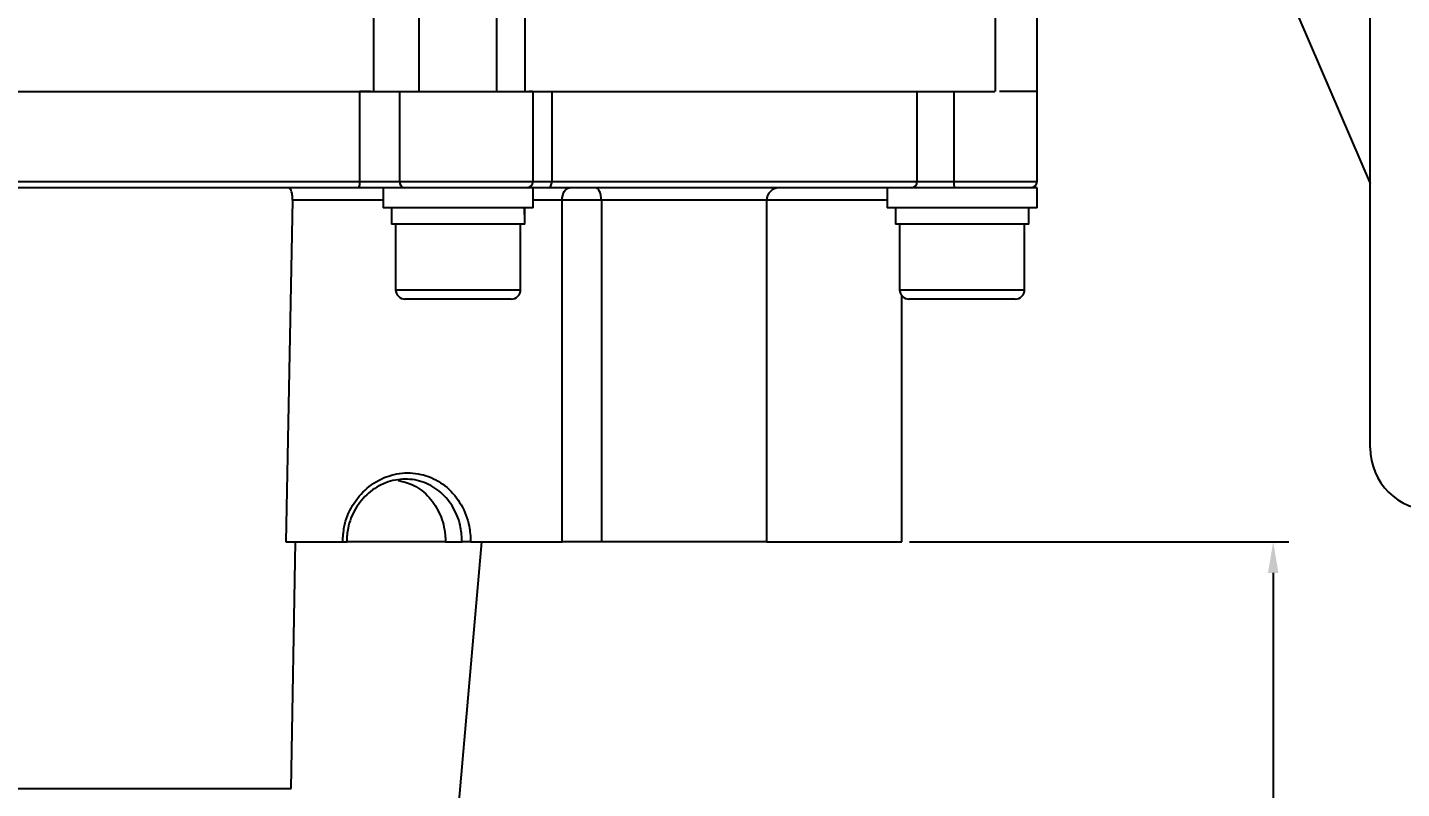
# Model space of a CAD drawing. Header units: millimetres. Extents: x 5231 to 7653, y 7068 to 7959.
# Drawn here: x 6063.8 to 6173.7, y 7476.2 to 7537.1 of the extents above; entities that cross this region are included whole.
import ezdxf

# ---------------------------------------------------------------- set-up
doc = ezdxf.new("R2010")
doc.units = ezdxf.units.MM
doc.layers.add('AM_5', color=3, linetype='Continuous', lineweight=25)
doc.styles.get("Standard").update_dxf_attribs({"font": 'arial.ttf'})
doc.dimstyles.new('ISO-25$0', dxfattribs={"dimtxt": 2.5, "dimasz": 2.5, "dimexe": 1.25, "dimexo": 0.625, "dimtad": 1, "dimtxsty": 'Standard', "dimcen": 2.5, "dimadec": 0, "dimazin": 0, "dimtfac": 1, "dimtmove": 0, "dimatfit": 3, "dimfxl": 0, "dimarcsym": 0})

# ---------------------------------------------------------------- blocks, each defined once
blk = doc.blocks.new('*D37')
at = {"layer": 'AM_5', "color": 0, "linetype": 'ByBlock', "lineweight": -2, "transparency": 16777216}
for p, q in [((6134.39, 7495.96), (6164.73, 7495.96)), ((6163.48, 7493.46), (6163.48, 7226.76)), ((6139.39, 7224.26), (6164.73, 7224.26))]:
    blk.add_line(p, q, dxfattribs=at)
at = {"layer": 'AM_5', "color": 0, "transparency": 16777216}
for points in [[(6163.06, 7493.46), (6163.9, 7493.46), (6163.48, 7495.96)], [(6163.06, 7226.76), (6163.9, 7226.76), (6163.48, 7224.26)]]:
    blk.add_solid(points, dxfattribs=at)
at = {"layer": 'Defpoints', "color": 0, "transparency": 16777216}
for p in [(6133.76, 7495.96), (6138.76, 7224.26), (6163.48, 7224.26)]:
    blk.add_point(p, dxfattribs=at)
at = {"layer": 'AM_5', "color": 0, "transparency": 16777216, "insert": (6161.58, 7360.11), "char_height": 2.5, "attachment_point": 5, "rotation": 90}
blk.add_mtext('275', dxfattribs=at)

msp = doc.modelspace()

# ---------------------------------------------------------------- linework, layer by layer
at = {"color": 7, "linetype": 'Continuous', "lineweight": 25}
for p, q in [((6144.593, 7531.958), (6144.593, 7611.812)), ((6141.264, 7531.958), (6141.264, 7608.243)), ((6171.243, 7503.458), (6171.243, 7587.041)), ((6158.823, 7553.458), (6171.243, 7524.609)), ((6101.359, 7531.958), (6101.359, 7551.787)), ((6103.619, 7551.787), (6103.619, 7531.958)), ((6095.131, 7549.903), (6095.131, 7531.958)), ((6091.543, 7531.958), (6091.543, 7549.013)), ((6090.422, 7524.758), (6090.422, 7531.958)), ((6091.259, 7531.958), (6090.422, 7531.958)), ((6093.594, 7531.958), (6093.594, 7524.758)), ((6095.131, 7531.958), (6101.359, 7531.958)), ((6104.274, 7524.758), (6104.274, 7531.958)), ((6105.77, 7531.958), (6105.77, 7524.758)), ((6134.985, 7524.758), (6134.985, 7531.958)), ((6137.939, 7531.958), (6137.939, 7524.758)), ((6144.593, 7531.958), (6141.585, 7531.958)), ((6144.593, 7524.758), (6144.593, 7531.958)), ((6049.106, 7524.758), (6090.422, 7524.758)), ((6090.283, 7524.258), (6049.245, 7524.258)), ((6092.821, 7524.258), (6090.283, 7524.258)), ((6090.422, 7524.758), (6093.594, 7524.758)), ((6092.274, 7524.258), (6092.274, 7522.658)), ((6104.274, 7524.258), (6092.821, 7524.258)), ((6093.594, 7524.758), (6104.274, 7524.758)), ((6104.274, 7524.758), (6105.77, 7524.758)), ((6104.274, 7522.658), (6104.274, 7524.258)), ((6105.529, 7524.258), (6104.274, 7524.258)), ((6134.547, 7524.258), (6105.529, 7524.258)), ((6105.77, 7524.758), (6134.985, 7524.758)), ((6132.593, 7524.258), (6132.593, 7522.658)), ((6136.506, 7524.258), (6134.547, 7524.258)), ((6134.985, 7524.758), (6137.939, 7524.758)), ((6144.593, 7524.258), (6136.506, 7524.258)), ((6137.939, 7524.758), (6144.593, 7524.758)), ((6144.593, 7522.658), (6144.593, 7524.258)), ((6085.035, 7523.258), (6084.494, 7495.958)), ((6092.274, 7523.258), (6085.035, 7523.258)), ((6106.599, 7523.258), (6104.274, 7523.258)), ((6106.599, 7495.958), (6106.599, 7523.258)), ((6109.734, 7523.258), (6106.599, 7523.258)), ((6109.734, 7523.258), (6109.734, 7495.958)), ((6122.958, 7523.258), (6109.734, 7523.258)), ((6122.958, 7495.958), (6122.958, 7523.258)), ((6132.593, 7523.258), (6122.958, 7523.258)), ((6104.274, 7522.658), (6092.274, 7522.658)), ((6092.934, 7522.658), (6092.934, 7521.358)), ((6144.593, 7522.658), (6132.593, 7522.658)), ((6133.253, 7522.658), (6133.253, 7521.358)), ((6143.933, 7521.358), (6143.933, 7522.658)), ((6103.614, 7521.358), (6092.934, 7521.358)), ((6093.274, 7521.358), (6093.274, 7516.108)), ((6103.274, 7516.108), (6103.274, 7521.358)), ((6143.933, 7521.358), (6133.253, 7521.358)), ((6133.593, 7521.358), (6133.593, 7516.108)), ((6143.593, 7516.108), (6143.593, 7521.358)), ((6093.274, 7516.108), (6103.274, 7516.108)), ((6102.524, 7515.358), (6094.024, 7515.358)), ((6133.593, 7516.108), (6135.057, 7516.108)), ((6133.764, 7495.958), (6133.764, 7515.632)), ((6135.588, 7515.358), (6134.343, 7515.358)), ((6135.057, 7516.108), (6143.593, 7516.108)), ((6142.843, 7515.358), (6135.588, 7515.358)), ((6084.494, 7495.958), (6089.042, 7495.958)), ((6084.926, 7476.223), (6085.27, 7495.958)), ((6089.042, 7495.958), (6089.392, 7495.958)), ((6097.265, 7495.958), (6089.354, 7495.958)), ((6094.287, 7428.784), (6100.164, 7495.958)), ((6097.265, 7495.958), (6098.592, 7495.958)), ((6099.285, 7495.958), (6098.592, 7495.958)), ((6099.285, 7495.958), (6106.599, 7495.958)), ((6109.734, 7495.958), (6106.599, 7495.958)), ((6122.958, 7495.958), (6109.734, 7495.958)), ((6122.958, 7495.958), (6133.764, 7495.958)), ((6054.602, 7476.223), (6084.926, 7476.223))]:
    msp.add_line(p, q, dxfattribs=at)
at = {"color": 7, "linetype": 'Continuous', "lineweight": 25, "flags": 128}
for points in [[(6090.283, 7524.258), (6090.31, 7524.268), (6090.336, 7524.296), (6090.36, 7524.343), (6090.381, 7524.405), (6090.399, 7524.48), (6090.411, 7524.567), (6090.419, 7524.661), (6090.422, 7524.758)], [(6105.529, 7524.258), (6105.576, 7524.268), (6105.621, 7524.296), (6105.663, 7524.343), (6105.7, 7524.405), (6105.73, 7524.48), (6105.752, 7524.567), (6105.766, 7524.661), (6105.77, 7524.758)], [(6106.599, 7523.258), (6106.61, 7523.453), (6106.643, 7523.641), (6106.696, 7523.814), (6106.768, 7523.965), (6106.855, 7524.09), (6106.955, 7524.182), (6107.063, 7524.239), (6107.175, 7524.258)], [(6109.734, 7523.258), (6109.725, 7523.453), (6109.698, 7523.641), (6109.655, 7523.814), (6109.596, 7523.965), (6109.525, 7524.09), (6109.444, 7524.182), (6109.356, 7524.239), (6109.265, 7524.258)]]:
    msp.add_lwpolyline(points, dxfattribs=at)
at = {"color": 7, "linetype": 'Continuous', "lineweight": 25}
for centre, radius, start, end in [((6094.047, 7524.709), 0.455, 173.82957, 262.07934), ((6103.774, 7524.758), 0.5, 270, 0), ((6123.958, 7523.258), 1, 90, 180), ((6134.514, 7524.729), 0.472, 274.05212, 3.54674), ((6139.126, 7524.635), 1.193, 174.05972, 198.38849), ((6144.093, 7524.758), 0.5, 270, 0), ((6094.024, 7516.108), 0.75, 180, 270), ((6102.524, 7516.108), 0.75, 270, 0), ((6134.343, 7516.108), 0.75, 180, 270), ((6142.843, 7516.108), 0.75, 270, 0), ((6176.243, 7503.458), 5, 180, 270)]:
    msp.add_arc(centre, radius, start, end, dxfattribs=at)
for centre, start_param, end_param in [((6098.274, 7521.358), 4.712389, 4.8534094), ((6098.274, 7522.658), 4.6420543, 4.712389)]:
    msp.add_ellipse(centre, major_axis=(0, 9.249), ratio=0.5773503, start_param=start_param, end_param=end_param, dxfattribs=at)
for points in [[(6047.985, 7531.958), (6048.352, 7531.958), (6049.086, 7531.958), (6050.903, 7531.958), (6053.189, 7531.958), (6055.934, 7531.958), (6059.05, 7531.958), (6062.456, 7531.958), (6066.06, 7531.958), (6069.764, 7531.958), (6073.468, 7531.958), (6077.072, 7531.958), (6080.478, 7531.958), (6083.594, 7531.958), (6086.339, 7531.958), (6088.625, 7531.958), (6090.442, 7531.958), (6091.176, 7531.958), (6091.543, 7531.958)], [(6091.543, 7531.958), (6091.683, 7531.958), (6091.962, 7531.958), (6092.861, 7531.958), (6093.97, 7531.958), (6094.744, 7531.958), (6095.131, 7531.958)], [(6101.359, 7531.958), (6101.633, 7531.958), (6102.181, 7531.958), (6102.861, 7531.958), (6103.383, 7531.958), (6103.54, 7531.958), (6103.619, 7531.958)]]:
    msp.add_open_spline(points, degree=3, dxfattribs=at)
for points, knots in [([(6103.619, 7531.958), (6103.888, 7531.958), (6104.425, 7531.958), (6105.931, 7531.958), (6107.897, 7531.958), (6110.314, 7531.958), (6113.094, 7531.958), (6116.156, 7531.958), (6119.405, 7531.958), (6122.742, 7531.958), (6126.064, 7531.958), (6129.269, 7531.958), (6132.26, 7531.958), (6134.945, 7531.958), (6137.24, 7531.958), (6139.08, 7531.958), (6140.389, 7531.958), (6141.155, 7531.958), (6141.2, 7531.958), (6141.221, 7531.958)], [0, 0, 0, 0, 0.0594563, 0.1189126, 0.1783689, 0.2378252, 0.2972816, 0.3567379, 0.4161942, 0.4756505, 0.5351068, 0.5945631, 0.6540194, 0.7134757, 0.772932, 0.8323883, 0.8918447, 0.951301, 1, 1, 1, 1]), ([(6104.204, 7531.958), (6104.231, 7531.958), (6104.268, 7531.958), (6104.032, 7531.958), (6103.969, 7531.958)], [0, 0, 0, 0, 0.7316948, 1, 1, 1, 1]), ([(6144.54, 7531.958), (6144.556, 7531.958), (6144.646, 7531.958), (6144.205, 7531.958), (6143.195, 7531.958), (6142.232, 7531.958), (6141.619, 7531.958), (6141.604, 7531.958)], [0, 0, 0, 0, 0.0676039, 0.3758432, 0.6840825, 0.9923218, 1, 1, 1, 1]), ([(6085.035, 7523.258), (6085.034, 7523.358), (6085.032, 7523.557), (6084.991, 7523.826), (6084.922, 7524.048), (6084.818, 7524.208), (6084.725, 7524.256), (6084.67, 7524.258), (6084.663, 7524.258)], [0, 0, 0, 0, 0.1735488, 0.3469185, 0.5279292, 0.7323627, 0.9690136, 1, 1, 1, 1]), ([(6089.042, 7495.958), (6089.067, 7496.355), (6089.13, 7497.367), (6089.753, 7498.904), (6090.934, 7500.314), (6092.491, 7501.236), (6094.226, 7501.563), (6095.942, 7501.26), (6097.451, 7500.362), (6098.586, 7498.969), (6099.196, 7497.415), (6099.259, 7496.378), (6099.285, 7495.958)], [0, 0, 0, 0, 0.0688351, 0.1754485, 0.2825754, 0.3902689, 0.4981128, 0.6055778, 0.7128637, 0.8201302, 0.9273182, 1, 1, 1, 1]), ([(6098.592, 7495.958), (6098.569, 7496.339), (6098.513, 7497.282), (6097.965, 7498.693), (6096.945, 7499.96), (6095.586, 7500.777), (6094.038, 7501.054), (6092.47, 7500.756), (6091.063, 7499.917), (6089.996, 7498.635), (6089.433, 7497.239), (6089.376, 7496.319), (6089.354, 7495.958)], [0, 0, 0, 0, 0.072955, 0.1804384, 0.2877567, 0.3948196, 0.5018796, 0.6093209, 0.7168007, 0.8239911, 0.9309056, 1, 1, 1, 1]), ([(6093.481, 7500.853), (6093.906, 7500.75), (6094.835, 7500.526), (6096.019, 7499.545), (6096.902, 7498.162), (6097.237, 7496.88), (6097.259, 7496.139), (6097.265, 7495.958)], [0, 0, 0, 0, 0.2018966, 0.4415517, 0.6819325, 0.922335, 1, 1, 1, 1])]:
    msp.add_open_spline(points, degree=3, knots=knots, dxfattribs=at)

# ---------------------------------------------------------------- dimensions: what is measured, and where the dimension line sits
at = {"layer": 'AM_5'}
dim = msp.add_linear_dim(base=(6163.478, 7224.258), p1=(6133.764, 7495.958), p2=(6138.764, 7224.258), angle=90, text='275', dimstyle='ISO-25$0', override={"dimpost": '', "dimfxl": 1.25, "dimarcsym": 1}, dxfattribs=at)
dim.commit()
dim.dimension.update_dxf_attribs({"geometry": '*D37', "text_midpoint": (6161.577, 7360.108)})

doc.saveas('drawing.dxf')
